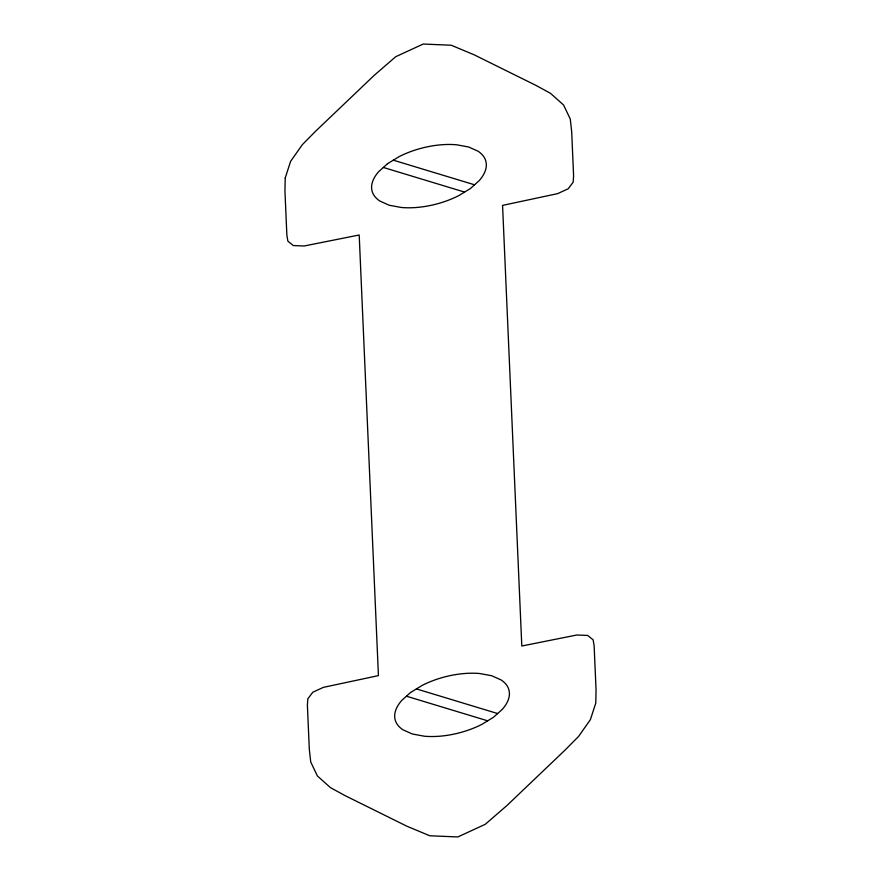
<?xml version="1.0" encoding="UTF-8"?>
<svg xmlns="http://www.w3.org/2000/svg" width="881" height="881" viewBox="0 0 881 881"><rect width="100%" height="100%" fill="white"/><g stroke="black" fill="none" stroke-linecap="round" stroke-linejoin="round"><path stroke-width="1.32" d="M393.333 160.177L474.562 184.801M383.356 167.456L464.584 192.08M416.416 688.92L497.644 713.544M406.438 696.199L487.667 720.823M285.224 177.929L284.948 191.056L286.865 235.117L287.867 241.141L293.296 245.546L304.121 245.997L359.195 234.996L378.434 675.617L323.393 687.356L312.799 692.224L307.843 698.787L307.392 705.108L309.308 749.169L310.718 761.944L317.424 775.996L330.496 787.669L344.967 795.565L406.89 826.213L429.785 835.772L457.812 836.95L485.233 824.319L506.894 805.564L565.051 750.105L578.586 736.428L590.413 719.612L595.776 703.071L596.052 689.944L594.135 645.883L593.133 639.859L587.704 635.454L576.879 635.003L521.805 646.004L502.566 205.383L557.607 193.644L568.201 188.776L573.157 182.213L573.608 175.892L571.692 131.831L570.282 119.056L563.576 105.004L550.504 93.331L536.033 85.435L474.11 54.787L451.215 45.228L423.188 44.05L395.767 56.681L374.106 75.436L315.949 130.895L302.414 144.572L290.587 161.388L285.224 177.929M387.497 163.734L378.654 171.696A57.518 28.61 -14.7 0 0 379.931 201.077L389.314 205.273L401.395 207.487A59.412 29.558 -14.7 0 0 458.737 195.648L470.421 188.523L479.264 180.561A57.518 28.61 -14.7 0 0 477.987 151.18L468.604 146.984L456.523 144.77A59.412 29.558 -14.7 0 0 399.17 156.609L387.497 163.734M410.579 692.477L401.736 700.439A57.518 28.61 -14.7 0 0 403.013 729.82L412.396 734.016L424.477 736.23A59.412 29.558 -14.7 0 0 481.83 724.391L493.503 717.266L502.346 709.304A57.518 28.61 -14.7 0 0 501.069 679.923L491.686 675.727L479.605 673.513A59.412 29.558 -14.7 0 0 422.263 685.352L410.579 692.477"/></g></svg>
